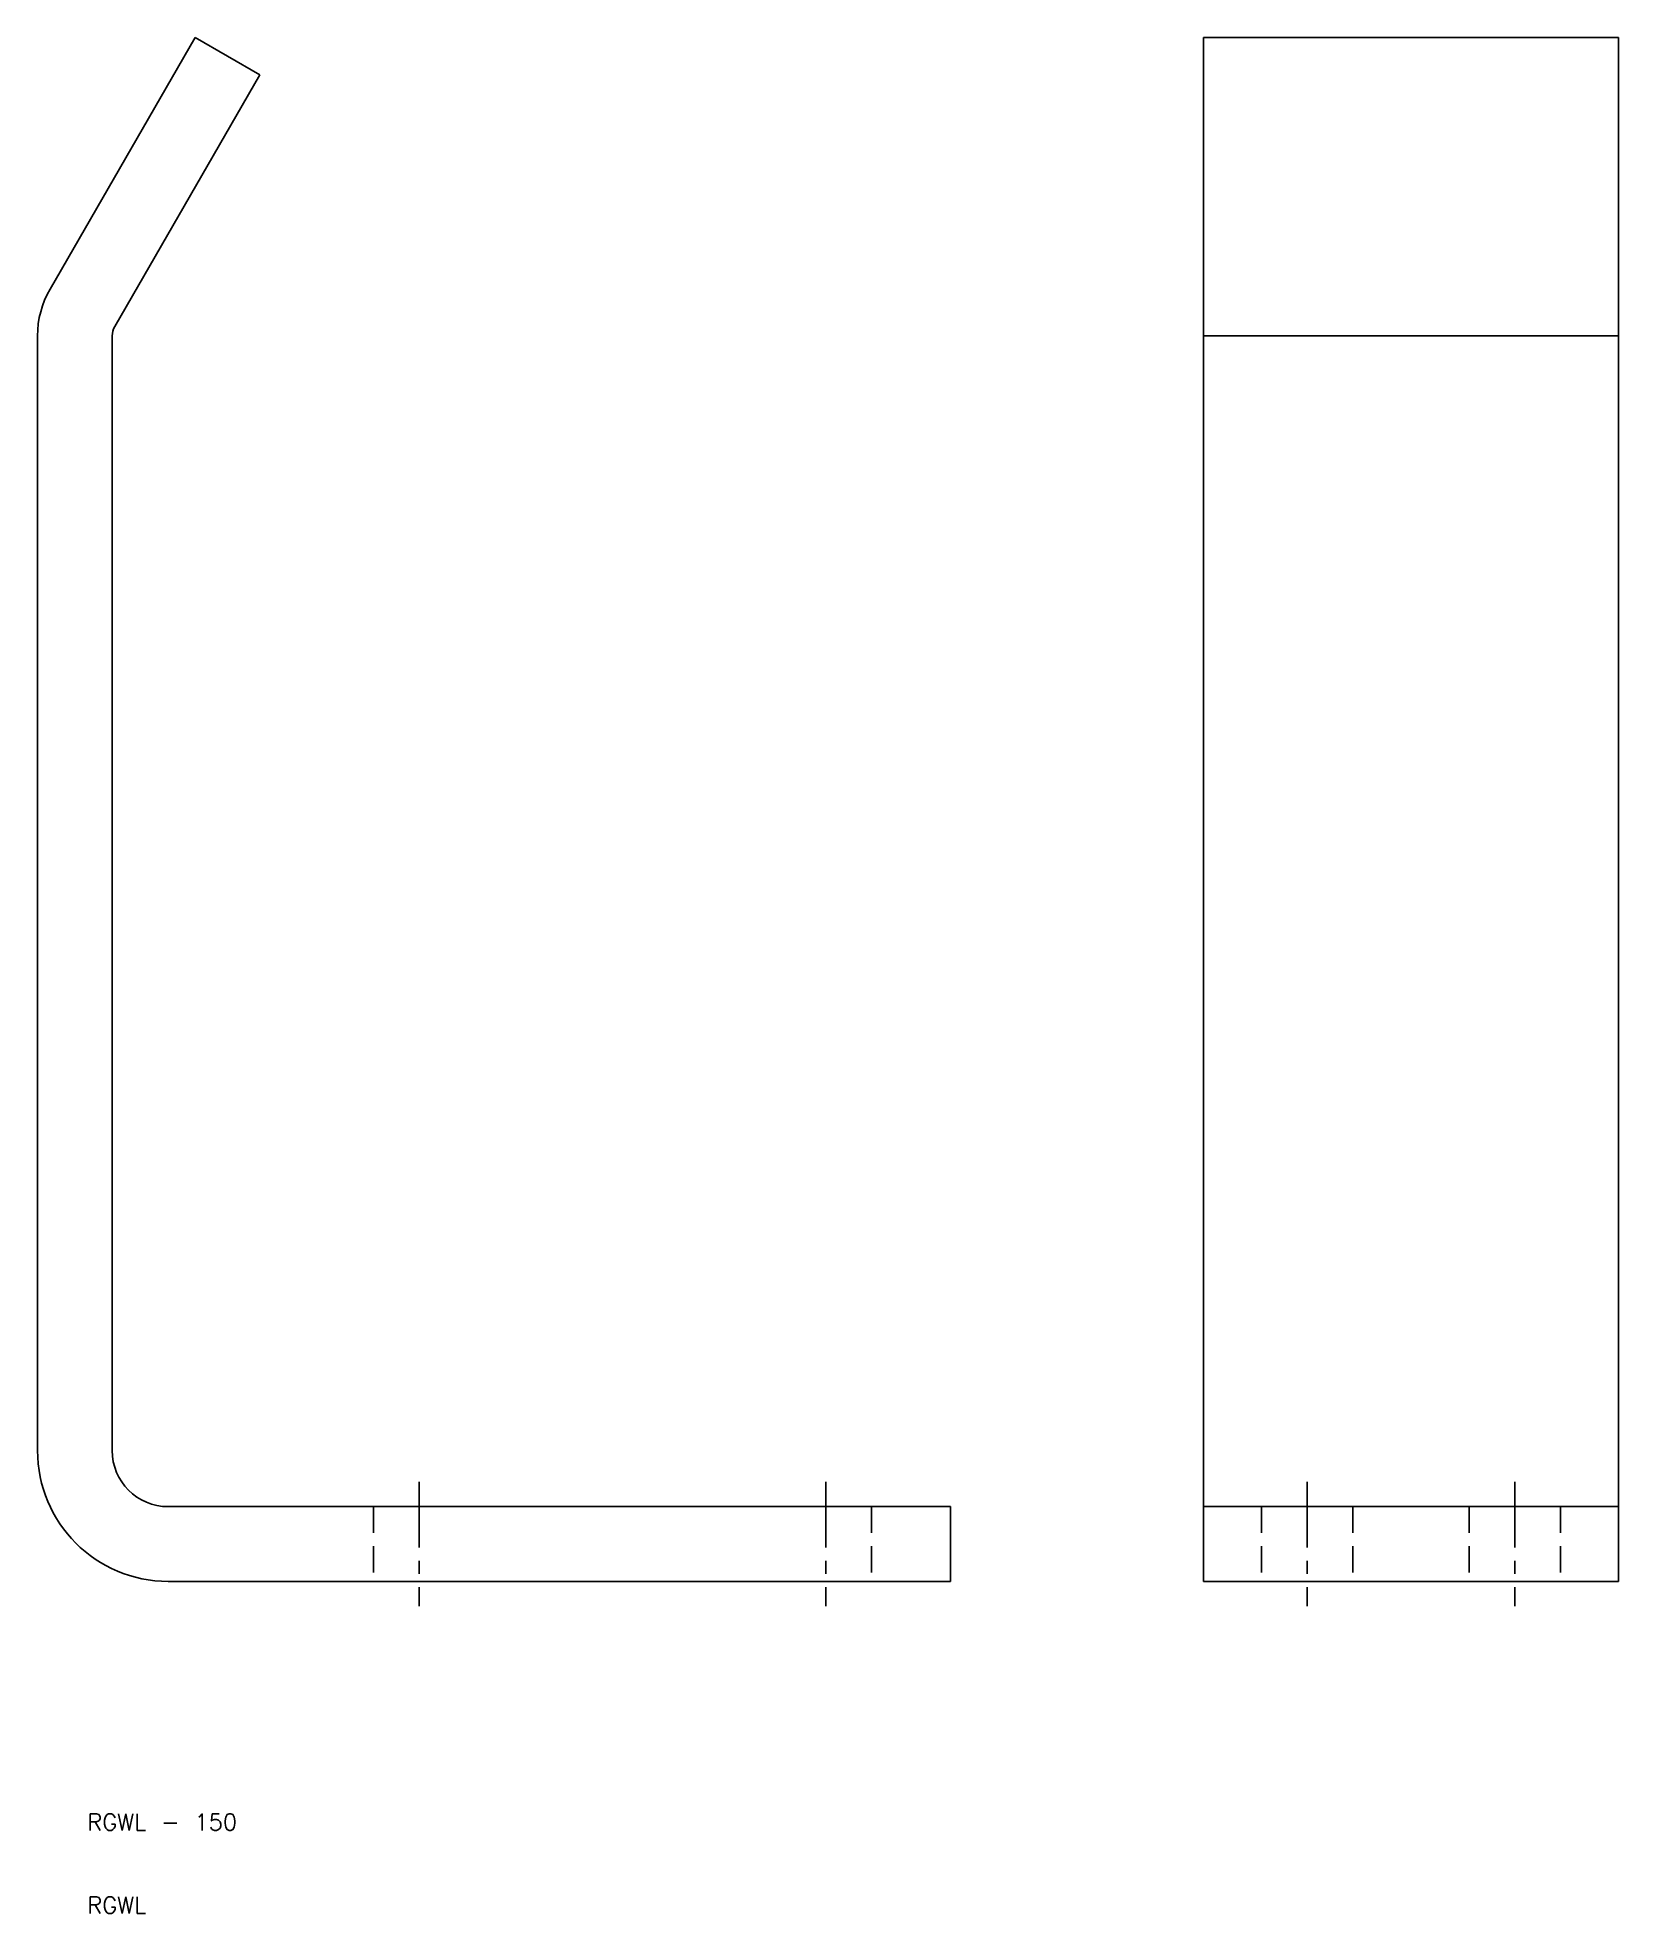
# Model space of a CAD drawing. Extents: x 4 to 194, y 10 to 236.
import ezdxf

# ---------------------------------------------------------------- set-up
doc = ezdxf.new("R2010")
doc.units = 0
doc.header["$LTSCALE"] = 0.25
doc.linetypes.add('CENTER', pattern=[50.8, 31.75, -6.35, 6.35, -6.35])
doc.linetypes.add('DASHED', pattern=[19.05, 12.7, -6.35])
doc.layers.get('0').update_dxf_attribs({"linetype": 'CONTINUOUS'})
doc.layers.add('CENTER', color=1, linetype='CENTER')
doc.styles.get("Standard").update_dxf_attribs({"font": 'txt.shx', "bigfont": 'extfont.shx'})

msp = doc.modelspace()

# ---------------------------------------------------------------- linework, layer by layer
for p, q in [((5.51, 205.62), (23.01, 235.94)), ((23.01, 235.94), (30.8, 231.44)), ((144.5, 235.94), (144.5, 50)), ((194.5, 235.94), (144.5, 235.94)), ((194.5, 50), (194.5, 235.94)), ((13.3, 201.12), (30.8, 231.44)), ((4, 65.75), (4, 200)), ((13, 200), (13, 65.75)), ((144.5, 200), (194.5, 200)), ((19.75, 59), (114, 59)), ((114, 50), (114, 59)), ((144.5, 59), (194.5, 59)), ((114, 50), (19.75, 50)), ((144.5, 50), (194.5, 50))]:
    msp.add_line(p, q)
at = {"color": 3, "linetype": 'DASHED'}
for p, q in [((44.5, 59), (44.5, 50)), ((104.5, 59), (104.5, 50)), ((151.5, 59), (151.5, 50)), ((162.5, 59), (162.5, 50)), ((176.5, 59), (176.5, 50)), ((187.5, 59), (187.5, 50))]:
    msp.add_line(p, q, dxfattribs=at)
for centre, radius, start, end in [((15.25, 200), 11.25, 150, 180), ((15.25, 200), 2.25, 150, 180), ((19.75, 65.75), 15.75, 180, 270), ((19.75, 65.75), 6.75, 180, 270)]:
    msp.add_arc(centre, radius, start, end)
at = {"layer": 'CENTER', "color": 1, "linetype": 'CENTER'}
for p, q in [((50, 62), (50, 47)), ((99, 62), (99, 47)), ((157, 62), (157, 47)), ((182, 62), (182, 47))]:
    msp.add_line(p, q, dxfattribs=at)

# ---------------------------------------------------------------- texts
for s, p in [('RGWL - 150', (10, 20)), ('RGWL', (10, 10))]:
    msp.add_text(s, height=2).set_placement(p)

doc.saveas('drawing.dxf')
